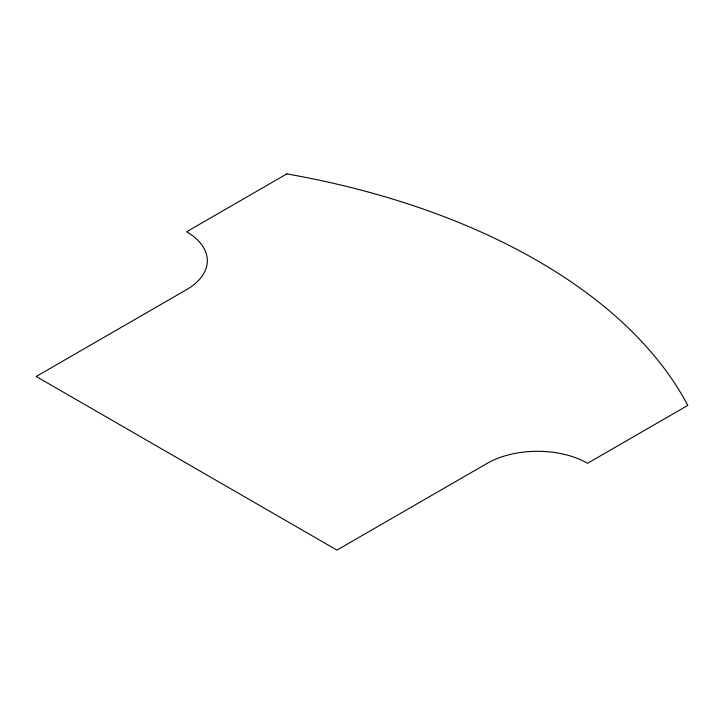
<?xml version="1.0" encoding="UTF-8"?>
<svg xmlns="http://www.w3.org/2000/svg" width="724" height="724" viewBox="0 0 724 724"><rect width="100%" height="100%" fill="white"/><g stroke="black" fill="none" stroke-linecap="round" stroke-linejoin="round"><path stroke-width="1.09" d="M286.813 173.905L186.566 231.78A70.889 40.924 0 0 1 186.566 289.654L36.2 376.471L336.941 550.095L487.306 463.288A70.889 40.924 0 0 1 587.553 463.288L687.8 405.404A602.522 347.864 0 0 0 286.813 173.905"/></g></svg>
